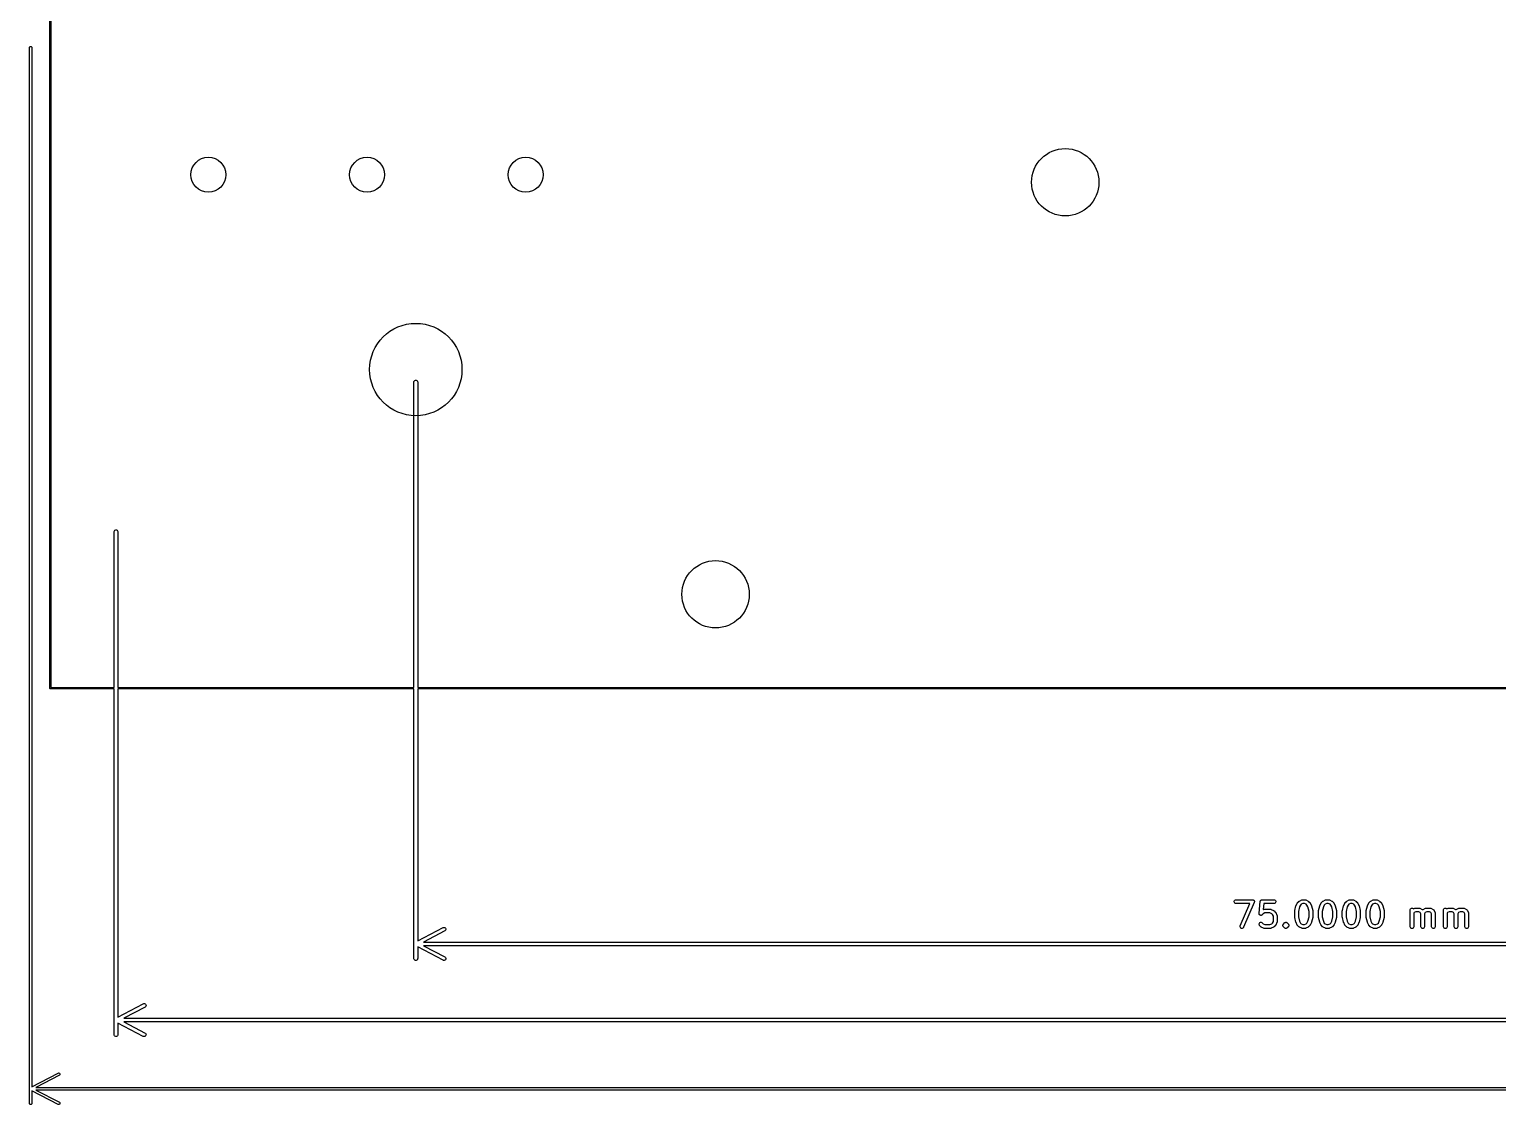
# Model space of a CAD drawing. Extents: x 0.57 to 7.95, y -5.84 to -0.5.
# Drawn here: x 0.572 to 2.886, y -5.844 to -4.149 of the extents above; entities that cross this region are included whole.
import ezdxf

# ---------------------------------------------------------------- set-up
doc = ezdxf.new("R2010")
doc.units = 0
doc.header["$MEASUREMENT"] = 0
doc.layers.add('BLACK', color=7, linetype='CONTINUOUS')

msp = doc.modelspace()

# ---------------------------------------------------------------- linework, layer by layer
at = {"layer": 'BLACK', "linetype": 'CONTINUOUS'}
for p, q in [((0.6041, -5.1874), (0.6041, -0.7677)), ((0.6061, -0.7687), (0.6061, -5.1864)), ((0.572, -4.1776), (0.5722, -4.1768)), ((0.572, -5.842), (0.572, -4.1776)), ((0.5722, -4.1768), (0.5733, -4.1757)), ((0.5733, -4.1757), (0.5748, -4.1757)), ((0.5748, -4.1757), (0.5758, -4.1768)), ((0.5758, -4.1768), (0.576, -4.1776)), ((0.576, -4.1776), (0.576, -5.8157)), ((1.1781, -4.7047), (1.1782, -4.7041)), ((1.1781, -5.1864), (1.1781, -4.7047)), ((1.1782, -4.7041), (1.1786, -4.7031)), ((1.1786, -4.7031), (1.1795, -4.7023)), ((1.1795, -4.7023), (1.1805, -4.7018)), ((1.1805, -4.7018), (1.1817, -4.7018)), ((1.1817, -4.7018), (1.1827, -4.7023)), ((1.1827, -4.7023), (1.1836, -4.7031)), ((1.1836, -4.7031), (1.184, -4.7041)), ((1.184, -4.7041), (1.1841, -4.7047)), ((1.1841, -4.7047), (1.1841, -5.1864)), ((0.7057, -4.9409), (0.7058, -4.9404)), ((0.7057, -5.1864), (0.7057, -4.9409)), ((0.7058, -4.9404), (0.7062, -4.9393)), ((0.7062, -4.9393), (0.707, -4.9385)), ((0.707, -4.9385), (0.7081, -4.938)), ((0.7081, -4.938), (0.7092, -4.938)), ((0.7092, -4.938), (0.7103, -4.9385)), ((0.7103, -4.9385), (0.7111, -4.9393)), ((0.7111, -4.9393), (0.7116, -4.9404)), ((0.7116, -4.9404), (0.7116, -4.9409)), ((0.7116, -4.9409), (0.7116, -5.1864)), ((0.6042, -5.1878), (0.6041, -5.1874)), ((0.6047, -5.1883), (0.6042, -5.1878)), ((0.6051, -5.1884), (0.6047, -5.1883)), ((0.7057, -5.1884), (0.6051, -5.1884)), ((0.6061, -5.1864), (0.7057, -5.1864)), ((0.7057, -5.7337), (0.7057, -5.1884)), ((0.7116, -5.1864), (1.1781, -5.1864)), ((1.1781, -5.1884), (0.7116, -5.1884)), ((0.7116, -5.1884), (0.7116, -5.7058)), ((1.1781, -5.6136), (1.1781, -5.1884)), ((1.1841, -5.1864), (4.1309, -5.1864)), ((1.1841, -5.1884), (1.1841, -5.5857)), ((4.1309, -5.1884), (1.1841, -5.1884)), ((2.4709, -5.5232), (2.4713, -5.5222)), ((2.4709, -5.5244), (2.4709, -5.5232)), ((2.4713, -5.5255), (2.4709, -5.5244)), ((2.4713, -5.5222), (2.4721, -5.5214)), ((2.4721, -5.5263), (2.4713, -5.5255)), ((2.4721, -5.5214), (2.4732, -5.5209)), ((2.4732, -5.5267), (2.4721, -5.5263)), ((2.4732, -5.5209), (2.4738, -5.5209)), ((2.4738, -5.5268), (2.4732, -5.5267)), ((2.4738, -5.5209), (2.5, -5.5209)), ((2.4955, -5.5268), (2.4738, -5.5268)), ((2.4804, -5.562), (2.4955, -5.5268)), ((2.5027, -5.525), (2.4858, -5.5643)), ((2.5, -5.5209), (2.5006, -5.5209)), ((2.5006, -5.5209), (2.5006, -5.5209)), ((2.5006, -5.5209), (2.5006, -5.5209)), ((2.5006, -5.5209), (2.5011, -5.5211)), ((2.5011, -5.5211), (2.5016, -5.5214)), ((2.5016, -5.5214), (2.5017, -5.5214)), ((2.5017, -5.5214), (2.5017, -5.5214)), ((2.5017, -5.5214), (2.5021, -5.5218)), ((2.5021, -5.5218), (2.5025, -5.5222)), ((2.5025, -5.5222), (2.5025, -5.5222)), ((2.5025, -5.5222), (2.5025, -5.5222)), ((2.5025, -5.5222), (2.5027, -5.5227)), ((2.5027, -5.5227), (2.5029, -5.5232)), ((2.5029, -5.5244), (2.5027, -5.525)), ((2.5029, -5.5232), (2.5029, -5.5233)), ((2.5029, -5.5233), (2.5029, -5.5233)), ((2.5029, -5.5233), (2.5029, -5.5238)), ((2.5029, -5.5238), (2.5029, -5.5244)), ((2.5029, -5.5244), (2.5029, -5.5244)), ((2.5029, -5.5244), (2.5029, -5.5244)), ((2.5102, -5.5423), (2.5121, -5.5235)), ((2.5121, -5.5232), (2.5122, -5.523)), ((2.5121, -5.5233), (2.5121, -5.5232)), ((2.5121, -5.5232), (2.5121, -5.5232)), ((2.5121, -5.5235), (2.5121, -5.5233)), ((2.5122, -5.523), (2.5124, -5.5226)), ((2.5124, -5.5226), (2.5125, -5.5222)), ((2.5125, -5.5222), (2.5126, -5.5221)), ((2.5126, -5.5221), (2.5127, -5.5219)), ((2.5127, -5.5219), (2.5131, -5.5217)), ((2.5131, -5.5217), (2.5134, -5.5214)), ((2.5134, -5.5214), (2.5135, -5.5213)), ((2.5135, -5.5213), (2.5136, -5.5212)), ((2.5136, -5.5212), (2.514, -5.5211)), ((2.514, -5.5211), (2.5144, -5.5209)), ((2.5144, -5.5209), (2.5146, -5.5209)), ((2.5146, -5.5209), (2.5147, -5.5209)), ((2.5147, -5.5209), (2.5148, -5.5209)), ((2.5148, -5.5209), (2.515, -5.5209)), ((2.515, -5.5209), (2.5337, -5.5209)), ((2.5177, -5.5268), (2.5167, -5.5365)), ((2.5337, -5.5268), (2.5177, -5.5268)), ((2.5337, -5.5209), (2.5343, -5.5209)), ((2.5343, -5.5267), (2.5337, -5.5268)), ((2.5343, -5.5209), (2.5354, -5.5214)), ((2.5354, -5.5263), (2.5343, -5.5267)), ((2.5354, -5.5214), (2.5362, -5.5222)), ((2.5362, -5.5255), (2.5354, -5.5263)), ((2.5362, -5.5222), (2.5366, -5.5232)), ((2.5366, -5.5244), (2.5362, -5.5255)), ((2.5366, -5.5232), (2.5366, -5.5244)), ((2.5665, -5.5381), (2.5684, -5.5306)), ((2.5684, -5.5305), (2.5685, -5.5303)), ((2.5684, -5.5306), (2.5684, -5.5305)), ((2.5684, -5.5306), (2.5684, -5.5306)), ((2.5685, -5.5303), (2.5686, -5.53)), ((2.5686, -5.53), (2.5705, -5.5262)), ((2.5686, -5.53), (2.5686, -5.53)), ((2.5686, -5.53), (2.5686, -5.53)), ((2.5705, -5.5262), (2.5706, -5.526)), ((2.5706, -5.526), (2.5707, -5.5259)), ((2.5707, -5.5259), (2.5707, -5.5258)), ((2.5707, -5.5258), (2.5708, -5.5258)), ((2.5708, -5.5257), (2.571, -5.5255)), ((2.5708, -5.5258), (2.5708, -5.5257)), ((2.571, -5.5255), (2.5729, -5.5236)), ((2.5729, -5.5236), (2.5731, -5.5234)), ((2.5731, -5.5234), (2.5732, -5.5234)), ((2.5732, -5.5234), (2.5733, -5.5233)), ((2.5733, -5.5233), (2.5734, -5.5232)), ((2.5734, -5.5232), (2.5737, -5.523)), ((2.5734, -5.5232), (2.5734, -5.5232)), ((2.5737, -5.523), (2.5774, -5.5212)), ((2.5755, -5.5293), (2.574, -5.5323)), ((2.5767, -5.5281), (2.5755, -5.5293)), ((2.5794, -5.5268), (2.5767, -5.5281)), ((2.5774, -5.5212), (2.578, -5.521)), ((2.578, -5.521), (2.5781, -5.521)), ((2.5781, -5.521), (2.5782, -5.5209)), ((2.5782, -5.5209), (2.5787, -5.5209)), ((2.5787, -5.5209), (2.5825, -5.5209)), ((2.5818, -5.5268), (2.5794, -5.5268)), ((2.5845, -5.5281), (2.5818, -5.5268)), ((2.5825, -5.5209), (2.5831, -5.5209)), ((2.5831, -5.5209), (2.5832, -5.521)), ((2.5832, -5.521), (2.5833, -5.521)), ((2.5833, -5.521), (2.5838, -5.5212)), ((2.5838, -5.5212), (2.5876, -5.523)), ((2.5857, -5.5293), (2.5845, -5.5281)), ((2.5872, -5.5323), (2.5857, -5.5293)), ((2.5876, -5.523), (2.5878, -5.5232)), ((2.5878, -5.5232), (2.5879, -5.5232)), ((2.5879, -5.5232), (2.588, -5.5233)), ((2.588, -5.5233), (2.588, -5.5234)), ((2.588, -5.5234), (2.5881, -5.5234)), ((2.5881, -5.5234), (2.5883, -5.5236)), ((2.5883, -5.5236), (2.5902, -5.5255)), ((2.5902, -5.5255), (2.5904, -5.5257)), ((2.5904, -5.5257), (2.5904, -5.5258)), ((2.5904, -5.5258), (2.5905, -5.5258)), ((2.5905, -5.5258), (2.5906, -5.5259)), ((2.5906, -5.5259), (2.5906, -5.526)), ((2.5906, -5.526), (2.5908, -5.5262)), ((2.5908, -5.5262), (2.5926, -5.53)), ((2.5926, -5.53), (2.5926, -5.53)), ((2.5926, -5.53), (2.5927, -5.53)), ((2.5927, -5.53), (2.5927, -5.5303)), ((2.5927, -5.5303), (2.5928, -5.5305)), ((2.5928, -5.5305), (2.5928, -5.5306)), ((2.5928, -5.5306), (2.5929, -5.5306)), ((2.5929, -5.5306), (2.5947, -5.5381)), ((2.604, -5.5381), (2.6059, -5.5306)), ((2.6059, -5.5305), (2.606, -5.5303)), ((2.6059, -5.5306), (2.6059, -5.5305)), ((2.6059, -5.5306), (2.6059, -5.5306)), ((2.606, -5.5303), (2.6061, -5.53)), ((2.6061, -5.53), (2.608, -5.5262)), ((2.6061, -5.53), (2.6061, -5.53)), ((2.6061, -5.53), (2.6061, -5.53)), ((2.608, -5.5262), (2.6081, -5.526)), ((2.6081, -5.526), (2.6082, -5.5259)), ((2.6082, -5.5259), (2.6082, -5.5258)), ((2.6082, -5.5258), (2.6083, -5.5258)), ((2.6083, -5.5257), (2.6085, -5.5255)), ((2.6083, -5.5258), (2.6083, -5.5257)), ((2.6085, -5.5255), (2.6104, -5.5236)), ((2.6104, -5.5236), (2.6106, -5.5234)), ((2.6106, -5.5234), (2.6107, -5.5234)), ((2.6107, -5.5234), (2.6108, -5.5233)), ((2.6108, -5.5233), (2.6108, -5.5232)), ((2.6108, -5.5232), (2.6109, -5.5232)), ((2.6109, -5.5232), (2.6112, -5.523)), ((2.6112, -5.523), (2.6149, -5.5212)), ((2.613, -5.5293), (2.6115, -5.5323)), ((2.6142, -5.5281), (2.613, -5.5293)), ((2.6169, -5.5268), (2.6142, -5.5281)), ((2.6149, -5.5212), (2.6155, -5.521)), ((2.6155, -5.521), (2.6156, -5.521)), ((2.6156, -5.521), (2.6157, -5.5209)), ((2.6157, -5.5209), (2.6162, -5.5209)), ((2.6162, -5.5209), (2.62, -5.5209)), ((2.6193, -5.5268), (2.6169, -5.5268)), ((2.622, -5.5281), (2.6193, -5.5268)), ((2.62, -5.5209), (2.6206, -5.5209)), ((2.6206, -5.5209), (2.6207, -5.521)), ((2.6207, -5.521), (2.6208, -5.521)), ((2.6208, -5.521), (2.6213, -5.5212)), ((2.6213, -5.5212), (2.6251, -5.523)), ((2.6232, -5.5293), (2.622, -5.5281)), ((2.6247, -5.5323), (2.6232, -5.5293)), ((2.6251, -5.523), (2.6253, -5.5232)), ((2.6253, -5.5232), (2.6254, -5.5232)), ((2.6254, -5.5232), (2.6255, -5.5233)), ((2.6255, -5.5233), (2.6255, -5.5234)), ((2.6255, -5.5234), (2.6256, -5.5234)), ((2.6256, -5.5234), (2.6258, -5.5236)), ((2.6258, -5.5236), (2.6277, -5.5255)), ((2.6277, -5.5255), (2.6279, -5.5257)), ((2.6279, -5.5257), (2.6279, -5.5258)), ((2.6279, -5.5258), (2.628, -5.5258)), ((2.628, -5.5258), (2.6281, -5.5259)), ((2.6281, -5.5259), (2.6281, -5.526)), ((2.6281, -5.526), (2.6283, -5.5262)), ((2.6283, -5.5262), (2.6301, -5.53)), ((2.6301, -5.53), (2.6301, -5.53)), ((2.6301, -5.53), (2.6302, -5.53)), ((2.6302, -5.53), (2.6302, -5.5303)), ((2.6302, -5.5303), (2.6303, -5.5305)), ((2.6303, -5.5305), (2.6303, -5.5306)), ((2.6303, -5.5306), (2.6303, -5.5306)), ((2.6303, -5.5306), (2.6322, -5.5381)), ((2.6415, -5.5381), (2.6434, -5.5306)), ((2.6434, -5.5305), (2.6435, -5.5303)), ((2.6434, -5.5306), (2.6434, -5.5305)), ((2.6434, -5.5306), (2.6434, -5.5306)), ((2.6435, -5.5303), (2.6436, -5.53)), ((2.6436, -5.53), (2.6455, -5.5262)), ((2.6436, -5.53), (2.6436, -5.53)), ((2.6436, -5.53), (2.6436, -5.53)), ((2.6455, -5.5262), (2.6456, -5.526)), ((2.6456, -5.526), (2.6457, -5.5259)), ((2.6457, -5.5259), (2.6457, -5.5258)), ((2.6457, -5.5258), (2.6458, -5.5258)), ((2.6458, -5.5257), (2.646, -5.5255)), ((2.6458, -5.5258), (2.6458, -5.5257)), ((2.646, -5.5255), (2.6479, -5.5236)), ((2.6479, -5.5236), (2.6481, -5.5234)), ((2.6481, -5.5234), (2.6482, -5.5234)), ((2.6482, -5.5234), (2.6483, -5.5233)), ((2.6483, -5.5233), (2.6483, -5.5232)), ((2.6483, -5.5232), (2.6484, -5.5232)), ((2.6484, -5.5232), (2.6487, -5.523)), ((2.6487, -5.523), (2.6524, -5.5212)), ((2.6505, -5.5293), (2.649, -5.5323)), ((2.6517, -5.5281), (2.6505, -5.5293)), ((2.6544, -5.5268), (2.6517, -5.5281)), ((2.6524, -5.5212), (2.653, -5.521)), ((2.653, -5.521), (2.6531, -5.521)), ((2.6531, -5.521), (2.6532, -5.5209)), ((2.6532, -5.5209), (2.6537, -5.5209)), ((2.6537, -5.5209), (2.6575, -5.5209)), ((2.6568, -5.5268), (2.6544, -5.5268)), ((2.6595, -5.5281), (2.6568, -5.5268)), ((2.6575, -5.5209), (2.6581, -5.5209)), ((2.6581, -5.5209), (2.6582, -5.521)), ((2.6582, -5.521), (2.6583, -5.521)), ((2.6583, -5.521), (2.6588, -5.5212)), ((2.6588, -5.5212), (2.6626, -5.523)), ((2.6607, -5.5293), (2.6595, -5.5281)), ((2.6622, -5.5323), (2.6607, -5.5293)), ((2.6626, -5.523), (2.6628, -5.5232)), ((2.6628, -5.5232), (2.6629, -5.5232)), ((2.6629, -5.5232), (2.663, -5.5233)), ((2.663, -5.5233), (2.663, -5.5234)), ((2.663, -5.5234), (2.6631, -5.5234)), ((2.6631, -5.5234), (2.6633, -5.5236)), ((2.6633, -5.5236), (2.6652, -5.5255)), ((2.6652, -5.5255), (2.6654, -5.5257)), ((2.6654, -5.5257), (2.6654, -5.5258)), ((2.6654, -5.5258), (2.6655, -5.5258)), ((2.6655, -5.5258), (2.6656, -5.5259)), ((2.6656, -5.5259), (2.6656, -5.526)), ((2.6656, -5.526), (2.6657, -5.5262)), ((2.6657, -5.5262), (2.6676, -5.53)), ((2.6676, -5.53), (2.6676, -5.53)), ((2.6676, -5.53), (2.6676, -5.53)), ((2.6676, -5.53), (2.6677, -5.5303)), ((2.6677, -5.5303), (2.6678, -5.5305)), ((2.6678, -5.5305), (2.6678, -5.5306)), ((2.6678, -5.5306), (2.6678, -5.5306)), ((2.6678, -5.5306), (2.6697, -5.5381)), ((2.679, -5.5381), (2.6809, -5.5306)), ((2.6809, -5.5305), (2.681, -5.5303)), ((2.6809, -5.5306), (2.6809, -5.5305)), ((2.6809, -5.5306), (2.6809, -5.5306)), ((2.681, -5.5303), (2.6811, -5.53)), ((2.6811, -5.53), (2.683, -5.5262)), ((2.6811, -5.53), (2.6811, -5.53)), ((2.6811, -5.53), (2.6811, -5.53)), ((2.683, -5.5262), (2.6831, -5.526)), ((2.6831, -5.5259), (2.6832, -5.5258)), ((2.6831, -5.526), (2.6831, -5.5259)), ((2.6832, -5.5258), (2.6833, -5.5258)), ((2.6833, -5.5257), (2.6835, -5.5255)), ((2.6833, -5.5258), (2.6833, -5.5257)), ((2.6835, -5.5255), (2.6854, -5.5236)), ((2.6854, -5.5236), (2.6856, -5.5234)), ((2.6856, -5.5234), (2.6857, -5.5234)), ((2.6857, -5.5234), (2.6858, -5.5233)), ((2.6858, -5.5233), (2.6858, -5.5232)), ((2.6858, -5.5232), (2.6859, -5.5232)), ((2.6859, -5.5232), (2.6862, -5.523)), ((2.6862, -5.523), (2.6899, -5.5212)), ((2.688, -5.5293), (2.6865, -5.5323)), ((2.6892, -5.5281), (2.688, -5.5293)), ((2.6919, -5.5268), (2.6892, -5.5281)), ((2.6899, -5.5212), (2.6904, -5.521)), ((2.6904, -5.521), (2.6906, -5.521)), ((2.6906, -5.521), (2.6907, -5.5209)), ((2.6907, -5.5209), (2.6912, -5.5209)), ((2.6912, -5.5209), (2.695, -5.5209)), ((2.6943, -5.5268), (2.6919, -5.5268)), ((2.697, -5.5281), (2.6943, -5.5268)), ((2.695, -5.5209), (2.6956, -5.5209)), ((2.6956, -5.5209), (2.6956, -5.521)), ((2.6956, -5.521), (2.6958, -5.521)), ((2.6958, -5.521), (2.6963, -5.5212)), ((2.6963, -5.5212), (2.7, -5.523)), ((2.6982, -5.5293), (2.697, -5.5281)), ((2.6997, -5.5323), (2.6982, -5.5293)), ((2.7, -5.523), (2.7003, -5.5232)), ((2.7003, -5.5232), (2.7004, -5.5232)), ((2.7004, -5.5232), (2.7004, -5.5233)), ((2.7004, -5.5233), (2.7005, -5.5234)), ((2.7005, -5.5234), (2.7006, -5.5234)), ((2.7006, -5.5234), (2.7008, -5.5236)), ((2.7008, -5.5236), (2.7027, -5.5255)), ((2.7027, -5.5255), (2.7029, -5.5257)), ((2.7029, -5.5257), (2.7029, -5.5258)), ((2.7029, -5.5258), (2.703, -5.5258)), ((2.703, -5.5258), (2.7031, -5.5259)), ((2.7031, -5.5259), (2.7031, -5.526)), ((2.7031, -5.526), (2.7032, -5.5262)), ((2.7032, -5.5262), (2.7051, -5.53)), ((2.7051, -5.53), (2.7051, -5.53)), ((2.7051, -5.53), (2.7051, -5.53)), ((2.7051, -5.53), (2.7052, -5.5303)), ((2.7052, -5.5303), (2.7053, -5.5305)), ((2.7053, -5.5305), (2.7053, -5.5306)), ((2.7053, -5.5306), (2.7053, -5.5306)), ((2.7053, -5.5306), (2.7072, -5.5381)), ((2.5102, -5.5428), (2.5102, -5.5423)), ((2.5102, -5.543), (2.5102, -5.5428)), ((2.5102, -5.5431), (2.5102, -5.543)), ((2.5104, -5.5435), (2.5102, -5.5431)), ((2.5105, -5.5439), (2.5104, -5.5435)), ((2.5106, -5.5441), (2.5105, -5.5439)), ((2.5107, -5.5442), (2.5106, -5.5441)), ((2.511, -5.5445), (2.5107, -5.5442)), ((2.5112, -5.5448), (2.511, -5.5445)), ((2.5114, -5.5449), (2.5112, -5.5448)), ((2.5115, -5.545), (2.5114, -5.5449)), ((2.5119, -5.5452), (2.5115, -5.545)), ((2.5123, -5.5454), (2.5119, -5.5452)), ((2.5124, -5.5454), (2.5123, -5.5454)), ((2.5125, -5.5455), (2.5124, -5.5454)), ((2.513, -5.5455), (2.5125, -5.5455)), ((2.5134, -5.5455), (2.513, -5.5455)), ((2.5136, -5.5455), (2.5134, -5.5455)), ((2.5137, -5.5455), (2.5136, -5.5455)), ((2.5141, -5.5453), (2.5137, -5.5455)), ((2.5145, -5.5452), (2.5141, -5.5453)), ((2.5146, -5.5451), (2.5145, -5.5452)), ((2.5148, -5.545), (2.5146, -5.5451)), ((2.5152, -5.5446), (2.5148, -5.545)), ((2.5167, -5.5431), (2.5152, -5.5446)), ((2.5167, -5.5365), (2.5174, -5.5362)), ((2.5194, -5.5418), (2.5167, -5.5431)), ((2.5174, -5.5362), (2.518, -5.536)), ((2.518, -5.536), (2.5181, -5.536)), ((2.5181, -5.536), (2.5182, -5.5359)), ((2.5182, -5.5359), (2.5187, -5.5359)), ((2.5187, -5.5359), (2.5281, -5.5359)), ((2.5274, -5.5418), (2.5194, -5.5418)), ((2.5301, -5.5431), (2.5274, -5.5418)), ((2.5281, -5.5359), (2.5287, -5.5359)), ((2.5287, -5.5359), (2.5288, -5.536)), ((2.5288, -5.536), (2.5289, -5.536)), ((2.5289, -5.536), (2.5294, -5.5362)), ((2.5294, -5.5362), (2.5332, -5.538)), ((2.5313, -5.5443), (2.5301, -5.5431)), ((2.5327, -5.547), (2.5313, -5.5443)), ((2.5327, -5.555), (2.5327, -5.547)), ((2.5332, -5.538), (2.5334, -5.5382)), ((2.5334, -5.5382), (2.5335, -5.5382)), ((2.5335, -5.5382), (2.5336, -5.5383)), ((2.5336, -5.5383), (2.5337, -5.5384)), ((2.5337, -5.5384), (2.5337, -5.5384)), ((2.5337, -5.5384), (2.534, -5.5386)), ((2.534, -5.5386), (2.5358, -5.5405)), ((2.5358, -5.5405), (2.536, -5.5407)), ((2.536, -5.5407), (2.5361, -5.5407)), ((2.5361, -5.5407), (2.5361, -5.5408)), ((2.5361, -5.5408), (2.5362, -5.5409)), ((2.5362, -5.5409), (2.5362, -5.541)), ((2.5362, -5.541), (2.5364, -5.5412)), ((2.5364, -5.5412), (2.5383, -5.545)), ((2.5383, -5.545), (2.5385, -5.5455)), ((2.5385, -5.5455), (2.5385, -5.5456)), ((2.5385, -5.5456), (2.5385, -5.5457)), ((2.5385, -5.5457), (2.5386, -5.5463)), ((2.5386, -5.5463), (2.5386, -5.5557)), ((2.5664, -5.5385), (2.5665, -5.5382)), ((2.5664, -5.5387), (2.5664, -5.5385)), ((2.5664, -5.5388), (2.5664, -5.5387)), ((2.5664, -5.5387), (2.5664, -5.5387)), ((2.5664, -5.5482), (2.5664, -5.5388)), ((2.5664, -5.5483), (2.5664, -5.5482)), ((2.5664, -5.5485), (2.5664, -5.5483)), ((2.5664, -5.5483), (2.5664, -5.5483)), ((2.5665, -5.5488), (2.5664, -5.5485)), ((2.5665, -5.5382), (2.5665, -5.5381)), ((2.5665, -5.5382), (2.5665, -5.5382)), ((2.5665, -5.5489), (2.5665, -5.5488)), ((2.5665, -5.5488), (2.5665, -5.5488)), ((2.5684, -5.5564), (2.5665, -5.5489)), ((2.574, -5.5323), (2.5723, -5.5392)), ((2.5723, -5.5392), (2.5723, -5.5478)), ((2.5723, -5.5478), (2.574, -5.5547)), ((2.5889, -5.5392), (2.5872, -5.5323)), ((2.5872, -5.5547), (2.5889, -5.5478)), ((2.5889, -5.5478), (2.5889, -5.5392)), ((2.5947, -5.5489), (2.5929, -5.5564)), ((2.5947, -5.5381), (2.5947, -5.5382)), ((2.5947, -5.5382), (2.5948, -5.5382)), ((2.5948, -5.5488), (2.5947, -5.5488)), ((2.5947, -5.5488), (2.5947, -5.5489)), ((2.5948, -5.5382), (2.5948, -5.5385)), ((2.5948, -5.5385), (2.5948, -5.5387)), ((2.5948, -5.5387), (2.5948, -5.5387)), ((2.5948, -5.5387), (2.5948, -5.5388)), ((2.5948, -5.5388), (2.5948, -5.5482)), ((2.5948, -5.5482), (2.5948, -5.5483)), ((2.5948, -5.5483), (2.5948, -5.5483)), ((2.5948, -5.5483), (2.5948, -5.5485)), ((2.5948, -5.5485), (2.5948, -5.5488)), ((2.6039, -5.5385), (2.604, -5.5382)), ((2.6039, -5.5387), (2.6039, -5.5385)), ((2.6039, -5.5388), (2.6039, -5.5387)), ((2.6039, -5.5387), (2.6039, -5.5387)), ((2.6039, -5.5482), (2.6039, -5.5388)), ((2.6039, -5.5483), (2.6039, -5.5482)), ((2.6039, -5.5485), (2.6039, -5.5483)), ((2.6039, -5.5483), (2.6039, -5.5483)), ((2.604, -5.5488), (2.6039, -5.5485)), ((2.604, -5.5382), (2.604, -5.5381)), ((2.604, -5.5382), (2.604, -5.5382)), ((2.604, -5.5489), (2.604, -5.5488)), ((2.604, -5.5488), (2.604, -5.5488)), ((2.6059, -5.5564), (2.604, -5.5489)), ((2.6115, -5.5323), (2.6098, -5.5392)), ((2.6098, -5.5392), (2.6098, -5.5478)), ((2.6098, -5.5478), (2.6115, -5.5547)), ((2.6264, -5.5392), (2.6247, -5.5323)), ((2.6247, -5.5547), (2.6264, -5.5478)), ((2.6264, -5.5478), (2.6264, -5.5392)), ((2.6322, -5.5489), (2.6303, -5.5564)), ((2.6322, -5.5381), (2.6322, -5.5382)), ((2.6322, -5.5382), (2.6323, -5.5382)), ((2.6323, -5.5488), (2.6322, -5.5488)), ((2.6322, -5.5488), (2.6322, -5.5489)), ((2.6323, -5.5382), (2.6323, -5.5385)), ((2.6323, -5.5385), (2.6323, -5.5387)), ((2.6323, -5.5387), (2.6323, -5.5387)), ((2.6323, -5.5387), (2.6323, -5.5388)), ((2.6323, -5.5388), (2.6323, -5.5482)), ((2.6323, -5.5482), (2.6323, -5.5483)), ((2.6323, -5.5483), (2.6323, -5.5483)), ((2.6323, -5.5483), (2.6323, -5.5485)), ((2.6323, -5.5485), (2.6323, -5.5488)), ((2.6414, -5.5385), (2.6415, -5.5382)), ((2.6414, -5.5387), (2.6414, -5.5385)), ((2.6414, -5.5388), (2.6414, -5.5387)), ((2.6414, -5.5387), (2.6414, -5.5387)), ((2.6414, -5.5482), (2.6414, -5.5388)), ((2.6414, -5.5483), (2.6414, -5.5482)), ((2.6414, -5.5485), (2.6414, -5.5483)), ((2.6414, -5.5483), (2.6414, -5.5483)), ((2.6415, -5.5488), (2.6414, -5.5485)), ((2.6415, -5.5382), (2.6415, -5.5381)), ((2.6415, -5.5382), (2.6415, -5.5382)), ((2.6415, -5.5489), (2.6415, -5.5488)), ((2.6415, -5.5488), (2.6415, -5.5488)), ((2.6434, -5.5564), (2.6415, -5.5489)), ((2.649, -5.5323), (2.6473, -5.5392)), ((2.6473, -5.5392), (2.6473, -5.5478)), ((2.6473, -5.5478), (2.649, -5.5547)), ((2.6639, -5.5392), (2.6622, -5.5323)), ((2.6622, -5.5547), (2.6639, -5.5478)), ((2.6639, -5.5478), (2.6639, -5.5392)), ((2.6697, -5.5489), (2.6678, -5.5564)), ((2.6697, -5.5381), (2.6697, -5.5382)), ((2.6697, -5.5382), (2.6698, -5.5382)), ((2.6698, -5.5488), (2.6697, -5.5488)), ((2.6697, -5.5488), (2.6697, -5.5489)), ((2.6698, -5.5382), (2.6698, -5.5385)), ((2.6698, -5.5385), (2.6698, -5.5387)), ((2.6698, -5.5387), (2.6698, -5.5387)), ((2.6698, -5.5387), (2.6698, -5.5388)), ((2.6698, -5.5388), (2.6698, -5.5482)), ((2.6698, -5.5482), (2.6698, -5.5483)), ((2.6698, -5.5483), (2.6698, -5.5483)), ((2.6698, -5.5483), (2.6698, -5.5485)), ((2.6698, -5.5485), (2.6698, -5.5488)), ((2.6789, -5.5385), (2.679, -5.5382)), ((2.6789, -5.5387), (2.6789, -5.5385)), ((2.6789, -5.5388), (2.6789, -5.5387)), ((2.6789, -5.5387), (2.6789, -5.5387)), ((2.6789, -5.5482), (2.6789, -5.5388)), ((2.6789, -5.5483), (2.6789, -5.5482)), ((2.6789, -5.5485), (2.6789, -5.5483)), ((2.6789, -5.5483), (2.6789, -5.5483)), ((2.679, -5.5488), (2.6789, -5.5485)), ((2.679, -5.5382), (2.679, -5.5381)), ((2.679, -5.5382), (2.679, -5.5382)), ((2.679, -5.5489), (2.679, -5.5488)), ((2.679, -5.5488), (2.679, -5.5488)), ((2.6809, -5.5564), (2.679, -5.5489)), ((2.6865, -5.5323), (2.6848, -5.5392)), ((2.6848, -5.5392), (2.6848, -5.5478)), ((2.6848, -5.5478), (2.6865, -5.5547)), ((2.7014, -5.5392), (2.6997, -5.5323)), ((2.6997, -5.5547), (2.7014, -5.5478)), ((2.7014, -5.5478), (2.7014, -5.5392)), ((2.7072, -5.5489), (2.7053, -5.5564)), ((2.7072, -5.5381), (2.7072, -5.5382)), ((2.7072, -5.5382), (2.7072, -5.5382)), ((2.7072, -5.5382), (2.7073, -5.5385)), ((2.7073, -5.5485), (2.7072, -5.5488)), ((2.7072, -5.5488), (2.7072, -5.5488)), ((2.7072, -5.5488), (2.7072, -5.5489)), ((2.7073, -5.5385), (2.7073, -5.5387)), ((2.7073, -5.5387), (2.7073, -5.5387)), ((2.7073, -5.5387), (2.7073, -5.5388)), ((2.7073, -5.5388), (2.7073, -5.5482)), ((2.7073, -5.5482), (2.7073, -5.5483)), ((2.7073, -5.5483), (2.7073, -5.5483)), ((2.7073, -5.5483), (2.7073, -5.5485)), ((2.7483, -5.5364), (2.7488, -5.5353)), ((2.7483, -5.5369), (2.7483, -5.5364)), ((2.7483, -5.5632), (2.7483, -5.5369)), ((2.7488, -5.5353), (2.7496, -5.5345)), ((2.7496, -5.5345), (2.7506, -5.534)), ((2.7506, -5.534), (2.7518, -5.534)), ((2.7518, -5.534), (2.7529, -5.5345)), ((2.7529, -5.5345), (2.7536, -5.5352)), ((2.7536, -5.5352), (2.7555, -5.5343)), ((2.7548, -5.5412), (2.7542, -5.5419)), ((2.7542, -5.5419), (2.7542, -5.5632)), ((2.7575, -5.5399), (2.7548, -5.5412)), ((2.7555, -5.5343), (2.7561, -5.5341)), ((2.7561, -5.5341), (2.7562, -5.5341)), ((2.7562, -5.5341), (2.7563, -5.534)), ((2.7563, -5.534), (2.7568, -5.534)), ((2.7568, -5.534), (2.7625, -5.534)), ((2.7618, -5.5399), (2.7575, -5.5399)), ((2.764, -5.541), (2.7618, -5.5399)), ((2.7625, -5.534), (2.763, -5.534)), ((2.763, -5.534), (2.7631, -5.5341)), ((2.7631, -5.5341), (2.7632, -5.5341)), ((2.7632, -5.5341), (2.7638, -5.5343)), ((2.7638, -5.5343), (2.7675, -5.5362)), ((2.7651, -5.5433), (2.764, -5.541)), ((2.7651, -5.5632), (2.7651, -5.5433)), ((2.7675, -5.5362), (2.7676, -5.5362)), ((2.7676, -5.5362), (2.7677, -5.5362)), ((2.7677, -5.5362), (2.7677, -5.5363)), ((2.7677, -5.5363), (2.768, -5.5365)), ((2.768, -5.5365), (2.7681, -5.5366)), ((2.7681, -5.5366), (2.7682, -5.5365)), ((2.7682, -5.5365), (2.7684, -5.5363)), ((2.7684, -5.5363), (2.7685, -5.5362)), ((2.7685, -5.5362), (2.7685, -5.5362)), ((2.7685, -5.5362), (2.7686, -5.5362)), ((2.7686, -5.5362), (2.7724, -5.5343)), ((2.7722, -5.541), (2.771, -5.5433)), ((2.771, -5.5433), (2.771, -5.5632)), ((2.7744, -5.5399), (2.7722, -5.541)), ((2.7724, -5.5343), (2.7729, -5.5341)), ((2.7729, -5.5341), (2.773, -5.5341)), ((2.773, -5.5341), (2.7731, -5.534)), ((2.7731, -5.534), (2.7737, -5.534)), ((2.7737, -5.534), (2.7793, -5.534)), ((2.7786, -5.5399), (2.7744, -5.5399)), ((2.7809, -5.541), (2.7786, -5.5399)), ((2.7793, -5.534), (2.7799, -5.534)), ((2.7799, -5.534), (2.78, -5.5341)), ((2.78, -5.5341), (2.7801, -5.5341)), ((2.7801, -5.5341), (2.7807, -5.5343)), ((2.7807, -5.5343), (2.7844, -5.5362)), ((2.782, -5.5433), (2.7809, -5.541)), ((2.782, -5.5632), (2.782, -5.5433)), ((2.7844, -5.5362), (2.7845, -5.5362)), ((2.7845, -5.5362), (2.7846, -5.5362)), ((2.7846, -5.5362), (2.7846, -5.5363)), ((2.7846, -5.5363), (2.7849, -5.5365)), ((2.7849, -5.5365), (2.7851, -5.5368)), ((2.7851, -5.5368), (2.7854, -5.537)), ((2.7854, -5.537), (2.7856, -5.5373)), ((2.7856, -5.5373), (2.7857, -5.5373)), ((2.7857, -5.5373), (2.7857, -5.5374)), ((2.7857, -5.5374), (2.7857, -5.5375)), ((2.7857, -5.5375), (2.7876, -5.5412)), ((2.7876, -5.5412), (2.7878, -5.5418)), ((2.7878, -5.5418), (2.7878, -5.5419)), ((2.7878, -5.5419), (2.7879, -5.542)), ((2.7879, -5.542), (2.7879, -5.5426)), ((2.7879, -5.5426), (2.7879, -5.5632)), ((2.8008, -5.5364), (2.8013, -5.5353)), ((2.8008, -5.5369), (2.8008, -5.5364)), ((2.8008, -5.5632), (2.8008, -5.5369)), ((2.8013, -5.5353), (2.8021, -5.5345)), ((2.8021, -5.5345), (2.8031, -5.534)), ((2.8031, -5.534), (2.8043, -5.534)), ((2.8043, -5.534), (2.8054, -5.5345)), ((2.8054, -5.5345), (2.8061, -5.5352)), ((2.8061, -5.5352), (2.808, -5.5343)), ((2.8073, -5.5412), (2.8067, -5.5419)), ((2.8067, -5.5419), (2.8067, -5.5632)), ((2.81, -5.5399), (2.8073, -5.5412)), ((2.808, -5.5343), (2.8086, -5.5341)), ((2.8086, -5.5341), (2.8087, -5.5341)), ((2.8087, -5.5341), (2.8088, -5.534)), ((2.8088, -5.534), (2.8093, -5.534)), ((2.8093, -5.534), (2.815, -5.534)), ((2.8143, -5.5399), (2.81, -5.5399)), ((2.8165, -5.541), (2.8143, -5.5399)), ((2.815, -5.534), (2.8155, -5.534)), ((2.8155, -5.534), (2.8156, -5.5341)), ((2.8156, -5.5341), (2.8157, -5.5341)), ((2.8157, -5.5341), (2.8163, -5.5343)), ((2.8163, -5.5343), (2.82, -5.5362)), ((2.8176, -5.5433), (2.8165, -5.541)), ((2.8176, -5.5632), (2.8176, -5.5433)), ((2.82, -5.5362), (2.8201, -5.5362)), ((2.8201, -5.5362), (2.8202, -5.5362)), ((2.8202, -5.5362), (2.8202, -5.5363)), ((2.8202, -5.5363), (2.8205, -5.5365)), ((2.8205, -5.5365), (2.8206, -5.5366)), ((2.8206, -5.5365), (2.8209, -5.5363)), ((2.8206, -5.5366), (2.8206, -5.5365)), ((2.8209, -5.5363), (2.821, -5.5362)), ((2.821, -5.5362), (2.821, -5.5362)), ((2.821, -5.5362), (2.8211, -5.5362)), ((2.8211, -5.5362), (2.8249, -5.5343)), ((2.8247, -5.541), (2.8235, -5.5433)), ((2.8235, -5.5433), (2.8235, -5.5632)), ((2.8269, -5.5399), (2.8247, -5.541)), ((2.8249, -5.5343), (2.8254, -5.5341)), ((2.8254, -5.5341), (2.8255, -5.5341)), ((2.8255, -5.5341), (2.8256, -5.534)), ((2.8256, -5.534), (2.8262, -5.534)), ((2.8262, -5.534), (2.8318, -5.534)), ((2.8311, -5.5399), (2.8269, -5.5399)), ((2.8334, -5.541), (2.8311, -5.5399)), ((2.8318, -5.534), (2.8324, -5.534)), ((2.8324, -5.534), (2.8325, -5.5341)), ((2.8325, -5.5341), (2.8326, -5.5341)), ((2.8326, -5.5341), (2.8332, -5.5343)), ((2.8332, -5.5343), (2.8369, -5.5362)), ((2.8345, -5.5433), (2.8334, -5.541)), ((2.8345, -5.5632), (2.8345, -5.5433)), ((2.8369, -5.5362), (2.837, -5.5362)), ((2.837, -5.5362), (2.837, -5.5362)), ((2.837, -5.5362), (2.8371, -5.5363)), ((2.8371, -5.5363), (2.8374, -5.5365)), ((2.8374, -5.5365), (2.8376, -5.5368)), ((2.8376, -5.5368), (2.8379, -5.537)), ((2.8379, -5.537), (2.8381, -5.5373)), ((2.8381, -5.5373), (2.8381, -5.5373)), ((2.8381, -5.5373), (2.8382, -5.5374)), ((2.8382, -5.5374), (2.8382, -5.5375)), ((2.8382, -5.5375), (2.8401, -5.5412)), ((2.8401, -5.5412), (2.8403, -5.5418)), ((2.8403, -5.5418), (2.8403, -5.5419)), ((2.8403, -5.5419), (2.8404, -5.542)), ((2.8404, -5.542), (2.8404, -5.5426)), ((2.8404, -5.5426), (2.8404, -5.5632)), ((1.1841, -5.5857), (1.2241, -5.5648)), ((1.2268, -5.5701), (1.1932, -5.5876)), ((1.2241, -5.5648), (1.2246, -5.5646)), ((1.2246, -5.5646), (1.2258, -5.5645)), ((1.2258, -5.5645), (1.2269, -5.5649)), ((1.2273, -5.5698), (1.2268, -5.5701)), ((1.2269, -5.5649), (1.2278, -5.5656)), ((1.228, -5.5689), (1.2273, -5.5698)), ((1.2278, -5.5656), (1.2283, -5.5666)), ((1.2284, -5.5678), (1.228, -5.5689)), ((1.2283, -5.5666), (1.2284, -5.5678)), ((2.4802, -5.5626), (2.4804, -5.562)), ((2.4802, -5.5637), (2.4802, -5.5626)), ((2.4807, -5.5648), (2.4802, -5.5637)), ((2.4815, -5.5656), (2.4807, -5.5648)), ((2.4825, -5.5661), (2.4815, -5.5656)), ((2.4837, -5.5661), (2.4825, -5.5661)), ((2.4847, -5.5657), (2.4837, -5.5661)), ((2.4856, -5.5649), (2.4847, -5.5657)), ((2.4858, -5.5643), (2.4856, -5.5649)), ((2.5102, -5.5589), (2.5107, -5.5578)), ((2.5102, -5.56), (2.5102, -5.5589)), ((2.5107, -5.5611), (2.5102, -5.56)), ((2.5107, -5.5578), (2.5115, -5.557)), ((2.511, -5.5615), (2.5107, -5.5611)), ((2.5129, -5.5634), (2.511, -5.5615)), ((2.5115, -5.557), (2.5125, -5.5565)), ((2.5125, -5.5565), (2.5137, -5.5565)), ((2.5131, -5.5636), (2.5129, -5.5634)), ((2.5132, -5.5636), (2.5131, -5.5636)), ((2.5133, -5.5637), (2.5132, -5.5636)), ((2.5134, -5.5638), (2.5133, -5.5637)), ((2.5137, -5.5639), (2.5134, -5.5638)), ((2.5134, -5.5638), (2.5134, -5.5638)), ((2.5137, -5.5565), (2.5148, -5.557)), ((2.5174, -5.5658), (2.5137, -5.5639)), ((2.5148, -5.557), (2.5152, -5.5573)), ((2.5152, -5.5573), (2.5167, -5.5589)), ((2.5167, -5.5589), (2.5194, -5.5602)), ((2.518, -5.566), (2.5174, -5.5658)), ((2.5181, -5.566), (2.518, -5.566)), ((2.5182, -5.5661), (2.5181, -5.566)), ((2.5187, -5.5661), (2.5182, -5.5661)), ((2.5281, -5.5661), (2.5187, -5.5661)), ((2.5194, -5.5602), (2.5274, -5.5602)), ((2.5274, -5.5602), (2.5301, -5.5589)), ((2.5287, -5.5661), (2.5281, -5.5661)), ((2.5288, -5.566), (2.5287, -5.5661)), ((2.5289, -5.566), (2.5288, -5.566)), ((2.5294, -5.5658), (2.5289, -5.566)), ((2.5332, -5.5639), (2.5294, -5.5658)), ((2.5301, -5.5589), (2.5313, -5.5577)), ((2.5313, -5.5577), (2.5327, -5.555)), ((2.5334, -5.5638), (2.5332, -5.5639)), ((2.5335, -5.5638), (2.5334, -5.5638)), ((2.5336, -5.5637), (2.5335, -5.5638)), ((2.5337, -5.5636), (2.5336, -5.5637)), ((2.534, -5.5634), (2.5337, -5.5636)), ((2.5337, -5.5636), (2.5337, -5.5636)), ((2.5358, -5.5615), (2.534, -5.5634)), ((2.536, -5.5613), (2.5358, -5.5615)), ((2.5361, -5.5612), (2.536, -5.5613)), ((2.5362, -5.5611), (2.5361, -5.5612)), ((2.5361, -5.5612), (2.5361, -5.5612)), ((2.5364, -5.5608), (2.5362, -5.561)), ((2.5362, -5.561), (2.5362, -5.5611)), ((2.5383, -5.557), (2.5364, -5.5608)), ((2.5385, -5.5565), (2.5383, -5.557)), ((2.5386, -5.5557), (2.5385, -5.5563)), ((2.5385, -5.5563), (2.5385, -5.5564)), ((2.5385, -5.5564), (2.5385, -5.5565)), ((2.5477, -5.5607), (2.5482, -5.5597)), ((2.5477, -5.5619), (2.5477, -5.5607)), ((2.548, -5.5626), (2.5477, -5.5619)), ((2.5482, -5.5629), (2.548, -5.5626)), ((2.5482, -5.5597), (2.5485, -5.5592)), ((2.5485, -5.5634), (2.5482, -5.5629)), ((2.5485, -5.5592), (2.5504, -5.5573)), ((2.5504, -5.5653), (2.5485, -5.5634)), ((2.5504, -5.5573), (2.5509, -5.557)), ((2.5509, -5.5656), (2.5504, -5.5653)), ((2.5509, -5.557), (2.5516, -5.5567)), ((2.5509, -5.557), (2.5509, -5.557)), ((2.5519, -5.5661), (2.5509, -5.5656)), ((2.5516, -5.5567), (2.5519, -5.5565)), ((2.5519, -5.5565), (2.5531, -5.5565)), ((2.5531, -5.5661), (2.5519, -5.5661)), ((2.5519, -5.5661), (2.5519, -5.5661)), ((2.5531, -5.5565), (2.5531, -5.5565)), ((2.5531, -5.5565), (2.5534, -5.5567)), ((2.5541, -5.5656), (2.5531, -5.5661)), ((2.5531, -5.5661), (2.5531, -5.5661)), ((2.5534, -5.5567), (2.5541, -5.557)), ((2.5541, -5.557), (2.5541, -5.557)), ((2.5541, -5.557), (2.5546, -5.5573)), ((2.5546, -5.5653), (2.5541, -5.5656)), ((2.5546, -5.5573), (2.5565, -5.5592)), ((2.5565, -5.5634), (2.5546, -5.5653)), ((2.5565, -5.5592), (2.5568, -5.5597)), ((2.5568, -5.5629), (2.5565, -5.5634)), ((2.5568, -5.5597), (2.5573, -5.5607)), ((2.5573, -5.5619), (2.5568, -5.5629)), ((2.5573, -5.5607), (2.5573, -5.5607)), ((2.5573, -5.5607), (2.5573, -5.5619)), ((2.5684, -5.5565), (2.5684, -5.5564)), ((2.5684, -5.5564), (2.5684, -5.5564)), ((2.5685, -5.5567), (2.5684, -5.5565)), ((2.5686, -5.5569), (2.5685, -5.5567)), ((2.5686, -5.557), (2.5686, -5.5569)), ((2.5705, -5.5608), (2.5686, -5.557)), ((2.5686, -5.557), (2.5686, -5.557)), ((2.5706, -5.561), (2.5705, -5.5608)), ((2.5707, -5.5611), (2.5706, -5.561)), ((2.5707, -5.5612), (2.5707, -5.5611)), ((2.5708, -5.5612), (2.5707, -5.5612)), ((2.5708, -5.5613), (2.5708, -5.5612)), ((2.571, -5.5615), (2.5708, -5.5613)), ((2.5729, -5.5634), (2.571, -5.5615)), ((2.5731, -5.5636), (2.5729, -5.5634)), ((2.5732, -5.5636), (2.5731, -5.5636)), ((2.5733, -5.5637), (2.5732, -5.5636)), ((2.5734, -5.5638), (2.5733, -5.5637)), ((2.5737, -5.5639), (2.5734, -5.5638)), ((2.5734, -5.5638), (2.5734, -5.5638)), ((2.5774, -5.5658), (2.5737, -5.5639)), ((2.574, -5.5547), (2.5755, -5.5577)), ((2.5755, -5.5577), (2.5767, -5.5589)), ((2.5767, -5.5589), (2.5794, -5.5602)), ((2.578, -5.566), (2.5774, -5.5658)), ((2.5781, -5.566), (2.578, -5.566)), ((2.5782, -5.5661), (2.5781, -5.566)), ((2.5787, -5.5661), (2.5782, -5.5661)), ((2.5825, -5.5661), (2.5787, -5.5661)), ((2.5794, -5.5602), (2.5818, -5.5602)), ((2.5818, -5.5602), (2.5845, -5.5589)), ((2.5831, -5.5661), (2.5825, -5.5661)), ((2.5832, -5.566), (2.5831, -5.5661)), ((2.5833, -5.566), (2.5832, -5.566)), ((2.5838, -5.5658), (2.5833, -5.566)), ((2.5876, -5.5639), (2.5838, -5.5658)), ((2.5845, -5.5589), (2.5857, -5.5577)), ((2.5857, -5.5577), (2.5872, -5.5547)), ((2.5878, -5.5638), (2.5876, -5.5639)), ((2.5879, -5.5638), (2.5878, -5.5638)), ((2.588, -5.5637), (2.5879, -5.5638)), ((2.5881, -5.5636), (2.588, -5.5636)), ((2.588, -5.5636), (2.588, -5.5637)), ((2.5883, -5.5634), (2.5881, -5.5636)), ((2.5902, -5.5615), (2.5883, -5.5634)), ((2.5904, -5.5613), (2.5902, -5.5615)), ((2.5905, -5.5612), (2.5904, -5.5612)), ((2.5904, -5.5612), (2.5904, -5.5613)), ((2.5906, -5.5611), (2.5905, -5.5612)), ((2.5908, -5.5608), (2.5906, -5.561)), ((2.5906, -5.561), (2.5906, -5.5611)), ((2.5926, -5.557), (2.5908, -5.5608)), ((2.5927, -5.5569), (2.5926, -5.557)), ((2.5926, -5.557), (2.5926, -5.557)), ((2.5928, -5.5565), (2.5927, -5.5567)), ((2.5927, -5.5567), (2.5927, -5.5569)), ((2.5929, -5.5564), (2.5928, -5.5564)), ((2.5928, -5.5564), (2.5928, -5.5565)), ((2.6059, -5.5565), (2.6059, -5.5564)), ((2.6059, -5.5564), (2.6059, -5.5564)), ((2.606, -5.5567), (2.6059, -5.5565)), ((2.6061, -5.5569), (2.606, -5.5567)), ((2.6061, -5.557), (2.6061, -5.5569)), ((2.608, -5.5608), (2.6061, -5.557)), ((2.6061, -5.557), (2.6061, -5.557)), ((2.6081, -5.561), (2.608, -5.5608)), ((2.6082, -5.5611), (2.6081, -5.561)), ((2.6082, -5.5612), (2.6082, -5.5611)), ((2.6083, -5.5612), (2.6082, -5.5612)), ((2.6083, -5.5613), (2.6083, -5.5612)), ((2.6085, -5.5615), (2.6083, -5.5613)), ((2.6104, -5.5634), (2.6085, -5.5615)), ((2.6106, -5.5636), (2.6104, -5.5634)), ((2.6107, -5.5636), (2.6106, -5.5636)), ((2.6108, -5.5637), (2.6107, -5.5636)), ((2.6108, -5.5638), (2.6108, -5.5637)), ((2.6109, -5.5638), (2.6108, -5.5638)), ((2.6112, -5.5639), (2.6109, -5.5638)), ((2.6149, -5.5658), (2.6112, -5.5639)), ((2.6115, -5.5547), (2.613, -5.5577)), ((2.613, -5.5577), (2.6142, -5.5589)), ((2.6142, -5.5589), (2.6169, -5.5602)), ((2.6155, -5.566), (2.6149, -5.5658)), ((2.6156, -5.566), (2.6155, -5.566)), ((2.6157, -5.5661), (2.6156, -5.566)), ((2.6162, -5.5661), (2.6157, -5.5661)), ((2.62, -5.5661), (2.6162, -5.5661)), ((2.6169, -5.5602), (2.6193, -5.5602)), ((2.6193, -5.5602), (2.622, -5.5589)), ((2.6206, -5.5661), (2.62, -5.5661)), ((2.6207, -5.566), (2.6206, -5.5661)), ((2.6208, -5.566), (2.6207, -5.566)), ((2.6213, -5.5658), (2.6208, -5.566)), ((2.6251, -5.5639), (2.6213, -5.5658)), ((2.622, -5.5589), (2.6232, -5.5577)), ((2.6232, -5.5577), (2.6247, -5.5547)), ((2.6253, -5.5638), (2.6251, -5.5639)), ((2.6254, -5.5638), (2.6253, -5.5638)), ((2.6255, -5.5637), (2.6254, -5.5638)), ((2.6256, -5.5636), (2.6255, -5.5636)), ((2.6255, -5.5636), (2.6255, -5.5637)), ((2.6258, -5.5634), (2.6256, -5.5636)), ((2.6277, -5.5615), (2.6258, -5.5634)), ((2.6279, -5.5613), (2.6277, -5.5615)), ((2.628, -5.5612), (2.6279, -5.5612)), ((2.6279, -5.5612), (2.6279, -5.5613)), ((2.6281, -5.5611), (2.628, -5.5612)), ((2.6283, -5.5608), (2.6281, -5.561)), ((2.6281, -5.561), (2.6281, -5.5611)), ((2.6301, -5.557), (2.6283, -5.5608)), ((2.6302, -5.5569), (2.6301, -5.557)), ((2.6301, -5.557), (2.6301, -5.557)), ((2.6303, -5.5565), (2.6302, -5.5567)), ((2.6302, -5.5567), (2.6302, -5.5569)), ((2.6303, -5.5564), (2.6303, -5.5564)), ((2.6303, -5.5564), (2.6303, -5.5565)), ((2.6434, -5.5565), (2.6434, -5.5564)), ((2.6434, -5.5564), (2.6434, -5.5564)), ((2.6435, -5.5567), (2.6434, -5.5565)), ((2.6436, -5.5569), (2.6435, -5.5567)), ((2.6436, -5.557), (2.6436, -5.5569)), ((2.6455, -5.5608), (2.6436, -5.557)), ((2.6436, -5.557), (2.6436, -5.557)), ((2.6456, -5.561), (2.6455, -5.5608)), ((2.6457, -5.5611), (2.6456, -5.561)), ((2.6457, -5.5612), (2.6457, -5.5611)), ((2.6458, -5.5612), (2.6457, -5.5612)), ((2.6458, -5.5613), (2.6458, -5.5612)), ((2.646, -5.5615), (2.6458, -5.5613)), ((2.6479, -5.5634), (2.646, -5.5615)), ((2.6481, -5.5636), (2.6479, -5.5634)), ((2.6482, -5.5636), (2.6481, -5.5636)), ((2.6483, -5.5637), (2.6482, -5.5636)), ((2.6483, -5.5638), (2.6483, -5.5637)), ((2.6484, -5.5638), (2.6483, -5.5638)), ((2.6487, -5.5639), (2.6484, -5.5638)), ((2.6524, -5.5658), (2.6487, -5.5639)), ((2.649, -5.5547), (2.6505, -5.5577)), ((2.6505, -5.5577), (2.6517, -5.5589)), ((2.6517, -5.5589), (2.6544, -5.5602)), ((2.653, -5.566), (2.6524, -5.5658)), ((2.6531, -5.566), (2.653, -5.566)), ((2.6532, -5.5661), (2.6531, -5.566)), ((2.6537, -5.5661), (2.6532, -5.5661)), ((2.6575, -5.5661), (2.6537, -5.5661)), ((2.6544, -5.5602), (2.6568, -5.5602)), ((2.6568, -5.5602), (2.6595, -5.5589)), ((2.6581, -5.5661), (2.6575, -5.5661)), ((2.6582, -5.566), (2.6581, -5.5661)), ((2.6583, -5.566), (2.6582, -5.566)), ((2.6588, -5.5658), (2.6583, -5.566)), ((2.6626, -5.5639), (2.6588, -5.5658)), ((2.6595, -5.5589), (2.6607, -5.5577)), ((2.6607, -5.5577), (2.6622, -5.5547)), ((2.6628, -5.5638), (2.6626, -5.5639)), ((2.6629, -5.5638), (2.6628, -5.5638)), ((2.663, -5.5637), (2.6629, -5.5638)), ((2.6631, -5.5636), (2.663, -5.5636)), ((2.663, -5.5636), (2.663, -5.5637)), ((2.6633, -5.5634), (2.6631, -5.5636)), ((2.6652, -5.5615), (2.6633, -5.5634)), ((2.6654, -5.5613), (2.6652, -5.5615)), ((2.6655, -5.5612), (2.6654, -5.5612)), ((2.6654, -5.5612), (2.6654, -5.5613)), ((2.6656, -5.5611), (2.6655, -5.5612)), ((2.6657, -5.5608), (2.6656, -5.561)), ((2.6656, -5.561), (2.6656, -5.5611)), ((2.6676, -5.557), (2.6657, -5.5608)), ((2.6677, -5.5567), (2.6676, -5.5569)), ((2.6676, -5.5569), (2.6676, -5.557)), ((2.6676, -5.557), (2.6676, -5.557)), ((2.6678, -5.5565), (2.6677, -5.5567)), ((2.6678, -5.5564), (2.6678, -5.5564)), ((2.6678, -5.5564), (2.6678, -5.5565)), ((2.6809, -5.5565), (2.6809, -5.5564)), ((2.6809, -5.5564), (2.6809, -5.5564)), ((2.681, -5.5567), (2.6809, -5.5565)), ((2.6811, -5.5569), (2.681, -5.5567)), ((2.6811, -5.557), (2.6811, -5.5569)), ((2.683, -5.5608), (2.6811, -5.557)), ((2.6811, -5.557), (2.6811, -5.557)), ((2.6831, -5.561), (2.683, -5.5608)), ((2.6831, -5.5611), (2.6831, -5.561)), ((2.6832, -5.5612), (2.6831, -5.5611)), ((2.6833, -5.5612), (2.6832, -5.5612)), ((2.6833, -5.5613), (2.6833, -5.5612)), ((2.6835, -5.5615), (2.6833, -5.5613)), ((2.6854, -5.5634), (2.6835, -5.5615)), ((2.6856, -5.5636), (2.6854, -5.5634)), ((2.6857, -5.5636), (2.6856, -5.5636)), ((2.6858, -5.5637), (2.6857, -5.5636)), ((2.6858, -5.5638), (2.6858, -5.5637)), ((2.6859, -5.5638), (2.6858, -5.5638)), ((2.6862, -5.5639), (2.6859, -5.5638)), ((2.6899, -5.5658), (2.6862, -5.5639)), ((2.6865, -5.5547), (2.688, -5.5577)), ((2.688, -5.5577), (2.6892, -5.5589)), ((2.6892, -5.5589), (2.6919, -5.5602)), ((2.6904, -5.566), (2.6899, -5.5658)), ((2.6906, -5.566), (2.6904, -5.566)), ((2.6907, -5.5661), (2.6906, -5.566)), ((2.6912, -5.5661), (2.6907, -5.5661)), ((2.695, -5.5661), (2.6912, -5.5661)), ((2.6919, -5.5602), (2.6943, -5.5602)), ((2.6943, -5.5602), (2.697, -5.5589)), ((2.6956, -5.5661), (2.695, -5.5661)), ((2.6958, -5.566), (2.6956, -5.566)), ((2.6956, -5.566), (2.6956, -5.5661)), ((2.6963, -5.5658), (2.6958, -5.566)), ((2.7, -5.5639), (2.6963, -5.5658)), ((2.697, -5.5589), (2.6982, -5.5577)), ((2.6982, -5.5577), (2.6997, -5.5547)), ((2.7003, -5.5638), (2.7, -5.5639)), ((2.7004, -5.5638), (2.7003, -5.5638)), ((2.7005, -5.5636), (2.7004, -5.5637)), ((2.7004, -5.5637), (2.7004, -5.5638)), ((2.7006, -5.5636), (2.7005, -5.5636)), ((2.7008, -5.5634), (2.7006, -5.5636)), ((2.7027, -5.5615), (2.7008, -5.5634)), ((2.7029, -5.5613), (2.7027, -5.5615)), ((2.703, -5.5612), (2.7029, -5.5612)), ((2.7029, -5.5612), (2.7029, -5.5613)), ((2.7031, -5.5611), (2.703, -5.5612)), ((2.7032, -5.5608), (2.7031, -5.561)), ((2.7031, -5.561), (2.7031, -5.5611)), ((2.7051, -5.557), (2.7032, -5.5608)), ((2.7052, -5.5567), (2.7051, -5.5569)), ((2.7051, -5.5569), (2.7051, -5.557)), ((2.7051, -5.557), (2.7051, -5.557)), ((2.7053, -5.5565), (2.7052, -5.5567)), ((2.7053, -5.5564), (2.7053, -5.5564)), ((2.7053, -5.5564), (2.7053, -5.5565)), ((2.7483, -5.5638), (2.7483, -5.5632)), ((2.7488, -5.5648), (2.7483, -5.5638)), ((2.7496, -5.5656), (2.7488, -5.5648)), ((2.7506, -5.5661), (2.7496, -5.5656)), ((2.7518, -5.5661), (2.7506, -5.5661)), ((2.7529, -5.5656), (2.7518, -5.5661)), ((2.7537, -5.5648), (2.7529, -5.5656)), ((2.7541, -5.5638), (2.7537, -5.5648)), ((2.7542, -5.5632), (2.7541, -5.5638)), ((2.7652, -5.5638), (2.7651, -5.5632)), ((2.7656, -5.5648), (2.7652, -5.5638)), ((2.7665, -5.5656), (2.7656, -5.5648)), ((2.7675, -5.5661), (2.7665, -5.5656)), ((2.7687, -5.5661), (2.7675, -5.5661)), ((2.7697, -5.5656), (2.7687, -5.5661)), ((2.7705, -5.5648), (2.7697, -5.5656)), ((2.771, -5.5638), (2.7705, -5.5648)), ((2.771, -5.5632), (2.771, -5.5638)), ((2.7821, -5.5638), (2.782, -5.5632)), ((2.7825, -5.5648), (2.7821, -5.5638)), ((2.7833, -5.5656), (2.7825, -5.5648)), ((2.7844, -5.5661), (2.7833, -5.5656)), ((2.7855, -5.5661), (2.7844, -5.5661)), ((2.7866, -5.5656), (2.7855, -5.5661)), ((2.7874, -5.5648), (2.7866, -5.5656)), ((2.7879, -5.5638), (2.7874, -5.5648)), ((2.7879, -5.5632), (2.7879, -5.5638)), ((2.8008, -5.5638), (2.8008, -5.5632)), ((2.8013, -5.5648), (2.8008, -5.5638)), ((2.8021, -5.5656), (2.8013, -5.5648)), ((2.8031, -5.5661), (2.8021, -5.5656)), ((2.8043, -5.5661), (2.8031, -5.5661)), ((2.8054, -5.5656), (2.8043, -5.5661)), ((2.8062, -5.5648), (2.8054, -5.5656)), ((2.8066, -5.5638), (2.8062, -5.5648)), ((2.8067, -5.5632), (2.8066, -5.5638)), ((2.8177, -5.5638), (2.8176, -5.5632)), ((2.8181, -5.5648), (2.8177, -5.5638)), ((2.8189, -5.5656), (2.8181, -5.5648)), ((2.82, -5.5661), (2.8189, -5.5656)), ((2.8212, -5.5661), (2.82, -5.5661)), ((2.8222, -5.5656), (2.8212, -5.5661)), ((2.823, -5.5648), (2.8222, -5.5656)), ((2.8235, -5.5638), (2.823, -5.5648)), ((2.8235, -5.5632), (2.8235, -5.5638)), ((2.8346, -5.5638), (2.8345, -5.5632)), ((2.835, -5.5648), (2.8346, -5.5638)), ((2.8358, -5.5656), (2.835, -5.5648)), ((2.8369, -5.5661), (2.8358, -5.5656)), ((2.838, -5.5661), (2.8369, -5.5661)), ((2.8391, -5.5656), (2.838, -5.5661)), ((2.8399, -5.5648), (2.8391, -5.5656)), ((2.8404, -5.5638), (2.8399, -5.5648)), ((2.8404, -5.5632), (2.8404, -5.5638)), ((1.2241, -5.6163), (1.1841, -5.5954)), ((1.1841, -5.5954), (1.1841, -5.6136)), ((1.1932, -5.5876), (4.1218, -5.5876)), ((4.1218, -5.5935), (1.1932, -5.5935)), ((1.1932, -5.5935), (1.2268, -5.611)), ((1.1782, -5.6142), (1.1781, -5.6136)), ((1.1786, -5.6153), (1.1782, -5.6142)), ((1.1795, -5.6161), (1.1786, -5.6153)), ((1.1805, -5.6165), (1.1795, -5.6161)), ((1.1817, -5.6165), (1.1805, -5.6165)), ((1.1827, -5.6161), (1.1817, -5.6165)), ((1.1836, -5.6153), (1.1827, -5.6161)), ((1.184, -5.6142), (1.1836, -5.6153)), ((1.1841, -5.6136), (1.184, -5.6142)), ((1.2246, -5.6165), (1.2241, -5.6163)), ((1.2258, -5.6166), (1.2246, -5.6165)), ((1.2269, -5.6162), (1.2258, -5.6166)), ((1.2268, -5.611), (1.2273, -5.6113)), ((1.2278, -5.6155), (1.2269, -5.6162)), ((1.2273, -5.6113), (1.228, -5.6122)), ((1.2283, -5.6145), (1.2278, -5.6155)), ((1.228, -5.6122), (1.2284, -5.6133)), ((1.2284, -5.6133), (1.2283, -5.6145)), ((0.7116, -5.7058), (0.7516, -5.6849)), ((0.7544, -5.6902), (0.7207, -5.7077)), ((0.7516, -5.6849), (0.7522, -5.6847)), ((0.7522, -5.6847), (0.7533, -5.6846)), ((0.7533, -5.6846), (0.7544, -5.685)), ((0.7544, -5.685), (0.7553, -5.6857)), ((0.7549, -5.6898), (0.7544, -5.6902)), ((0.7556, -5.689), (0.7549, -5.6898)), ((0.7553, -5.6857), (0.7558, -5.6867)), ((0.7559, -5.6879), (0.7556, -5.689)), ((0.7558, -5.6867), (0.7559, -5.6879)), ((0.7516, -5.7363), (0.7116, -5.7155)), ((0.7116, -5.7155), (0.7116, -5.7337)), ((0.7207, -5.7077), (7.547, -5.7077)), ((7.547, -5.7136), (0.7207, -5.7136)), ((0.7207, -5.7136), (0.7544, -5.7311)), ((0.7058, -5.7343), (0.7057, -5.7337)), ((0.7062, -5.7354), (0.7058, -5.7343)), ((0.707, -5.7362), (0.7062, -5.7354)), ((0.7081, -5.7366), (0.707, -5.7362)), ((0.7092, -5.7366), (0.7081, -5.7366)), ((0.7103, -5.7362), (0.7092, -5.7366)), ((0.7111, -5.7354), (0.7103, -5.7362)), ((0.7116, -5.7343), (0.7111, -5.7354)), ((0.7116, -5.7337), (0.7116, -5.7343)), ((0.7522, -5.7366), (0.7516, -5.7363)), ((0.7533, -5.7367), (0.7522, -5.7366)), ((0.7544, -5.7363), (0.7533, -5.7367)), ((0.7544, -5.7311), (0.7549, -5.7314)), ((0.7553, -5.7356), (0.7544, -5.7363)), ((0.7549, -5.7314), (0.7556, -5.7323)), ((0.7558, -5.7345), (0.7553, -5.7356)), ((0.7556, -5.7323), (0.7559, -5.7334)), ((0.7559, -5.7334), (0.7558, -5.7345)), ((0.576, -5.8157), (0.6175, -5.7941)), ((0.6193, -5.7976), (0.5821, -5.8169)), ((0.6175, -5.7941), (0.6182, -5.7938)), ((0.6182, -5.7938), (0.6196, -5.7943)), ((0.6199, -5.7971), (0.6193, -5.7976)), ((0.6196, -5.7943), (0.6203, -5.7956)), ((0.6203, -5.7956), (0.6199, -5.7971)), ((0.6175, -5.8437), (0.576, -5.8221)), ((0.576, -5.8221), (0.576, -5.842)), ((0.5821, -5.8169), (7.6857, -5.8169)), ((7.6857, -5.8209), (0.5821, -5.8209)), ((0.5821, -5.8209), (0.6193, -5.8402)), ((0.5722, -5.8427), (0.572, -5.842)), ((0.5733, -5.8438), (0.5722, -5.8427)), ((0.5748, -5.8438), (0.5733, -5.8438)), ((0.5758, -5.8427), (0.5748, -5.8438)), ((0.576, -5.842), (0.5758, -5.8427)), ((0.6182, -5.8439), (0.6175, -5.8437)), ((0.6196, -5.8435), (0.6182, -5.8439)), ((0.6193, -5.8402), (0.6199, -5.8407)), ((0.6203, -5.8422), (0.6196, -5.8435)), ((0.6199, -5.8407), (0.6203, -5.8422))]:
    msp.add_line(p, q, dxfattribs=at)
at = {"layer": 'BLACK'}
for centre, radius in [((0.8543, -4.378), 0.0276), ((1.1043, -4.378), 0.0276), ((1.3543, -4.378), 0.0276), ((2.2047, -4.3898), 0.0531), ((1.1811, -4.685), 0.0728), ((1.6535, -5.0394), 0.0531)]:
    msp.add_circle(centre, radius, dxfattribs=at)

doc.saveas('drawing.dxf')
